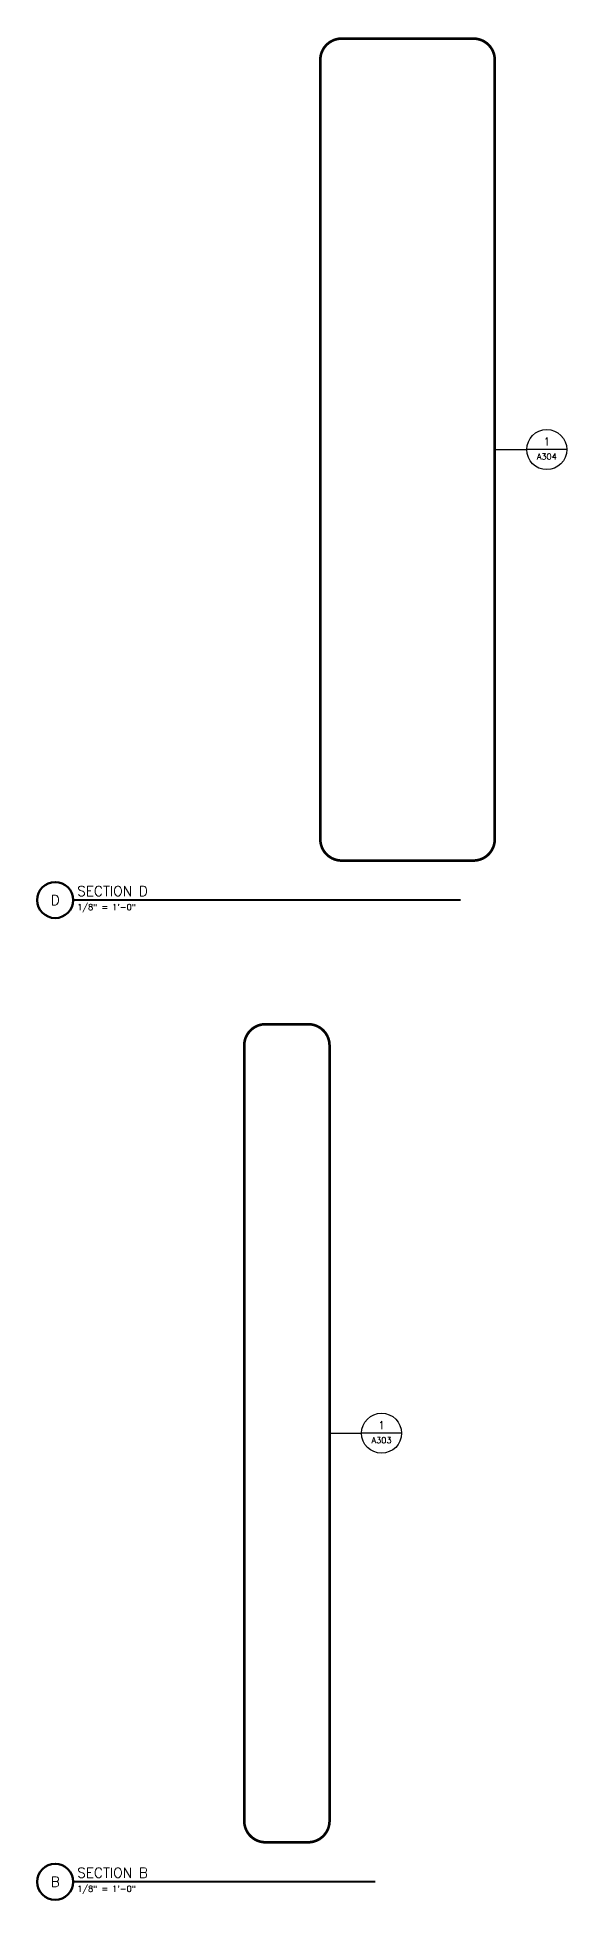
# Model space of a CAD drawing. Header units: inches. Extents: x 1871 to 6822, y -86 to 4217.
# Drawn here: x 3706 to 4301, y 2122 to 4217 of the extents above; entities that cross this region are included whole.
import ezdxf
from ezdxf.enums import TextEntityAlignment as Align

# ---------------------------------------------------------------- set-up
doc = ezdxf.new("R2010")
doc.units = ezdxf.units.IN
doc.header["$LTSCALE"] = 0.5
doc.header["$MEASUREMENT"] = 0
doc.linetypes.add('DASHED2', pattern=[0.375, 0.25, -0.125])
doc.layers.get('0').update_dxf_attribs({"lineweight": 18})
doc.layers.add('A-Detl-Iden', color=151, linetype='Continuous', lineweight=25)
doc.layers.add('G-Anno-Ttlb', color=213, linetype='Continuous', lineweight=50)
doc.styles.add('Arch-Dim', font='romans.shx', dxfattribs={"width": 0.75})
doc.styles.add('RomanS', font='romans.shx')
doc.dimstyles.new('Aec-Arch-I-96', dxfattribs={"dimscale": 96, "dimtxt": 0.09375, "dimasz": 0.0625, "dimexe": 0.0625, "dimexo": 0.0625, "dimgap": 0.03125, "dimtad": 1, "dimdec": 4, "dimzin": 3, "dimdsep": 46, "dimlunit": 4, "dimtxsty": 'Arch-Dim', "dimblk": 'ARCHTICK', "dimcen": 0.09375, "dimazin": 2, "dimtfac": 0.75, "dimtdec": 4, "dimtix": 1, "dimtmove": 2, "dimatfit": 2, "dimfxl": 1, "dimtolj": 1, "dimtzin": 0, "dimarcsym": 0})

# ---------------------------------------------------------------- blocks, each defined once
blk = doc.blocks.new('_ArchTick')
at = {"color": 0, "linetype": 'ByBlock', "const_width": 0.15}
blk.add_lwpolyline([(-0.5, -0.5), (0.5, 0.5)], dxfattribs=at)
blk = doc.blocks.new('Anno_Detail_A2')
at = {"color": 0, "linetype": 'ByBlock', "lineweight": -2}
blk.add_line((2.5, 0), (-2.5, 0), dxfattribs=at)
blk.add_circle((0, 0), 2.5, dxfattribs=at)
at = {"color": 0, "linetype": 'ByBlock', "lineweight": -2, "style": 'RomanS'}
blk.add_attdef('NUMBER', text='', height=1, dxfattribs=at).set_placement((0, 0.5), align=Align.CENTER)
blk.add_attdef('SHEET', text='', height=0.75, dxfattribs=at).set_placement((0, -0.5), align=Align.TOP_CENTER)
blk = doc.blocks.new('Anno_Title_A1')
at = {"color": 0, "linetype": 'ByBlock', "lineweight": -2}
blk.add_circle((0, 0), 2.25, dxfattribs=at)
blk.add_circle((0, 0), 2.25, dxfattribs=at)
at = {"color": 0, "linetype": 'ByBlock', "lineweight": -2, "style": 'RomanS'}
blk.add_attdef('NUMBER', text='', height=1.25, dxfattribs=at).set_placement((0, 0), align=Align.MIDDLE)
blk = doc.blocks.new('Anno_Title_T1')
at = {"color": 0, "linetype": 'ByBlock', "lineweight": -2, "style": 'RomanS'}
blk.add_attdef('TITLE', (2.75, 0.5), '', height=1.25, dxfattribs=at)
blk.add_attdef('SCALE', text='', height=0.75, dxfattribs=at).set_placement((2.75, -0.5), align=Align.TOP_LEFT)

msp = doc.modelspace()

# ---------------------------------------------------------------- linework, layer by layer
at = {"layer": 'A-Detl-Iden', "linetype": 'DASHED2', "const_width": 3, "flags": 128}
for points in [[(4024.2, 3314.9, 0.414214), (4048.2, 3290.9), (4196.5, 3290.9, 0.414214), (4220.5, 3314.9), (4220.5, 4191.3, 0.414214), (4196.5, 4215.3), (4048.2, 4215.3, 0.414214), (4024.2, 4191.3)], [(3938.6, 2210.9, 0.414214), (3962.6, 2186.9), (4010.6, 2186.9, 0.414214), (4034.6, 2210.9), (4034.6, 3082.9, 0.414214), (4010.6, 3106.9), (3962.6, 3106.9, 0.414214), (3938.6, 3082.9)]]:
    msp.add_lwpolyline(points, format="xyb", close=True, dxfattribs=at)
at = {"layer": 'G-Anno-Ttlb'}
for points in [[(3746.2, 3246.5, 2.4, 2.4, 0), (4182, 3246.5, 2.4, 2.4, 0)], [(3746.2, 2142.5, 2.4, 2.4, 0), (4086, 2142.5, 2.4, 2.4, 0)]]:
    msp.add_lwpolyline(points, format="xyseb", dxfattribs=at)

# ---------------------------------------------------------------- block references
at = {"layer": 'A-Detl-Iden'}
ref = msp.add_blockref('Anno_Detail_A2', (4279, 3753.1), dxfattribs=dict(at, xscale=9, yscale=9, zscale=9))
ref.add_attrib('SHEET', 'A304', dxfattribs={"layer": '0', "color": 0, "linetype": 'ByBlock', "lineweight": -2, "height": 6.75, "style": 'Arch-Dim'}).set_placement((4279, 3748.6), align=Align.TOP_CENTER)
ref.add_attrib('NUMBER', '1', dxfattribs={"layer": '0', "color": 0, "linetype": 'ByBlock', "lineweight": -2, "height": 9, "style": 'Arch-Dim'}).set_placement((4279, 3757.6), align=Align.CENTER)
ref = msp.add_blockref('Anno_Detail_A2', (4093.1, 2646.9), dxfattribs=dict(at, xscale=9, yscale=9, zscale=9))
ref.add_attrib('SHEET', 'A303', dxfattribs={"layer": '0', "color": 0, "linetype": 'ByBlock', "lineweight": -2, "height": 6.75, "style": 'Arch-Dim'}).set_placement((4093.1, 2642.4), align=Align.TOP_CENTER)
ref.add_attrib('NUMBER', '1', dxfattribs={"layer": '0', "color": 0, "linetype": 'ByBlock', "lineweight": -2, "height": 9, "style": 'Arch-Dim'}).set_placement((4093.1, 2651.4), align=Align.CENTER)
at = {"layer": 'G-Anno-Ttlb'}
ref = msp.add_blockref('Anno_Title_A1', (3726, 3246.5), dxfattribs=dict(at, xscale=9, yscale=9, zscale=9))
ref.add_attrib('NUMBER', 'D', dxfattribs={"layer": '0', "color": 0, "linetype": 'ByBlock', "lineweight": -2, "height": 11.2, "style": 'Arch-Dim'}).set_placement((3726, 3246.5), align=Align.MIDDLE)
ref = msp.add_blockref('Anno_Title_T1', (3726, 3246.5), dxfattribs=dict(at, xscale=9, yscale=9, zscale=9))
ref.add_attrib('SCALE', '1/8" = 1\'-0"', dxfattribs={"layer": '0', "color": 0, "linetype": 'ByBlock', "lineweight": -2, "height": 6.75, "style": 'Arch-Dim'}).set_placement((3750.7, 3242), align=Align.TOP_LEFT)
ref.add_attrib('TITLE', 'SECTION D', (3750.7, 3251), dxfattribs={"layer": '0', "color": 0, "linetype": 'ByBlock', "lineweight": -2, "height": 11.25, "style": 'Arch-Dim'})
ref = msp.add_blockref('Anno_Title_A1', (3726, 2142.5), dxfattribs=dict(at, xscale=9, yscale=9, zscale=9))
ref.add_attrib('NUMBER', 'B', dxfattribs={"layer": '0', "color": 0, "linetype": 'ByBlock', "lineweight": -2, "height": 11.2, "style": 'Arch-Dim'}).set_placement((3726, 2142.5), align=Align.MIDDLE)
ref = msp.add_blockref('Anno_Title_T1', (3726, 2142.5), dxfattribs=dict(at, xscale=9, yscale=9, zscale=9))
ref.add_attrib('SCALE', '1/8" = 1\'-0"', dxfattribs={"layer": '0', "color": 0, "linetype": 'ByBlock', "lineweight": -2, "height": 6.75, "style": 'Arch-Dim'}).set_placement((3750.7, 2138), align=Align.TOP_LEFT)
ref.add_attrib('TITLE', 'SECTION B', (3750.7, 2147), dxfattribs={"layer": '0', "color": 0, "linetype": 'ByBlock', "lineweight": -2, "height": 11.25, "style": 'Arch-Dim'})

# ---------------------------------------------------------------- leaders
at = {"layer": 'A-Detl-Iden', "has_arrowhead": 0}
for points in [[(4220.5, 3753.1), (4256.5, 3753.1)], [(4034.6, 2646.9), (4070.6, 2646.9)]]:
    msp.add_leader(points, dimstyle='Aec-Arch-I-96', dxfattribs=at)

doc.saveas('drawing.dxf')
